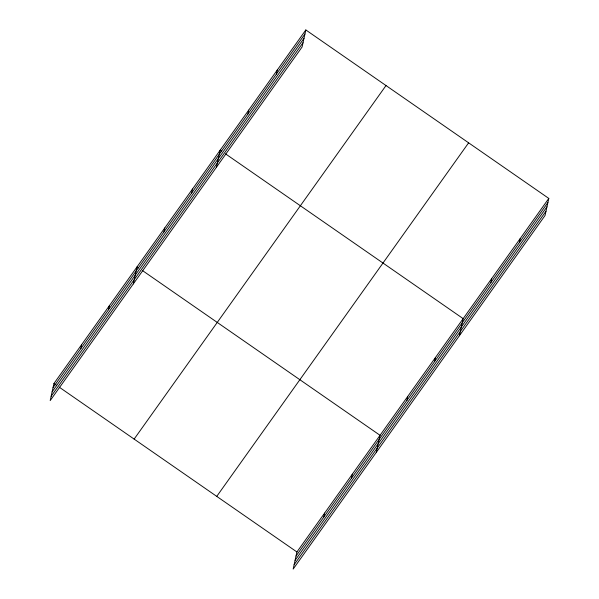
<?xml version="1.0" encoding="UTF-8"?>
<svg xmlns="http://www.w3.org/2000/svg" width="599" height="599" viewBox="0 0 599 599"><rect width="100%" height="100%" fill="white"/><g stroke="black" fill="none" stroke-linecap="round" stroke-linejoin="round"><path stroke-width="0.9" d="M305.827 29.95L53.955 383.502L50.196 400.574L302.076 47.021L305.827 29.95L548.804 198.426L545.045 215.498L293.173 569.05L296.924 551.979L548.804 198.426M80.768 348.67L81.659 344.612M108.471 309.78L109.362 305.722M133.315 283.896L137.074 266.832L138.586 267.88M163.886 232L164.777 227.942M191.59 193.11L192.481 189.044M216.434 167.226L220.192 150.154L221.705 151.203M247.844 114.147L248.735 110.089M276.386 74.081L277.285 70.016M323.737 517.154L324.628 513.088M351.448 478.264L352.339 474.198M376.292 452.38L380.043 435.308L142.367 270.501M406.856 400.476L407.754 396.418M434.567 361.586L435.458 357.528M459.411 335.71L463.162 318.638L225.486 153.831M490.813 282.631L491.712 278.565M519.363 242.558L520.254 238.499M53.056 387.56L304.936 34.016M52.113 391.858L303.993 38.306M51.14 396.276L303.019 42.724M134.131 439.097L386.011 85.545M216.741 496.384L468.62 142.832M296.033 556.044L547.905 202.492M295.09 560.335L546.962 206.782M294.116 564.76L545.989 211.207M53.955 383.502L56.224 385.075M59.249 387.171L296.924 551.979"/></g></svg>
